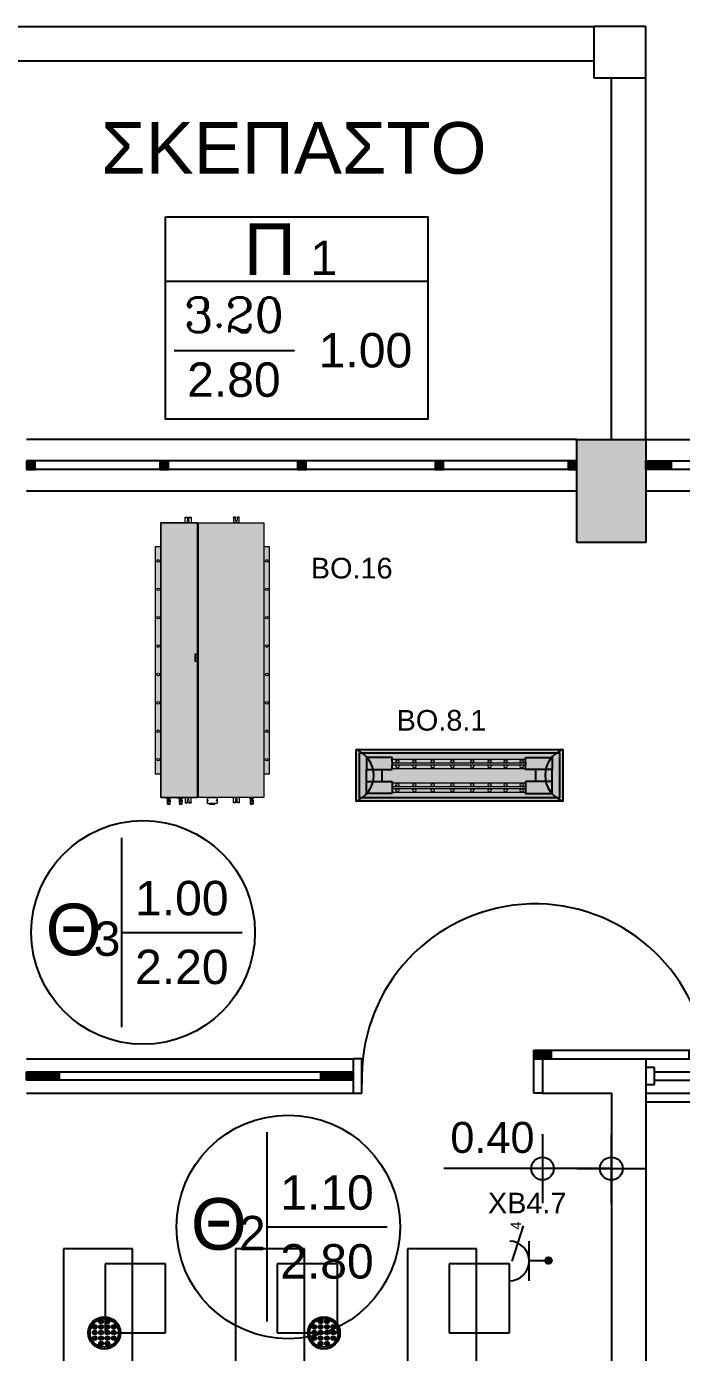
# Model space of a CAD drawing. Header units: metres. Extents: x 0 to 132, y -109 to 310.
# Drawn here: x 15.22 to 19.03, y 179.97 to 187.67 of the extents above; entities that cross this region are included whole.
import ezdxf
from ezdxf.enums import TextEntityAlignment as Align

# ---------------------------------------------------------------- set-up
doc = ezdxf.new("R2010")
doc.units = ezdxf.units.M
doc.header["$LTSCALE"] = 0.036
doc.layers.get('0').update_dxf_attribs({"color": 252})
doc.layers.get('Defpoints').update_dxf_attribs({"color": 252})
for name, color, linetype in [('arxitektonika', 254, 'Continuous'), ('DIMBLK', 252, 'Continuous'), ('electext', 20, 'Continuous'), ('Epipla', 252, 'Continuous'), ('HLEK-SYMBOL', 3, 'Continuous'), ('HLEK_FL001_SYMBOLS', 230, 'Continuous'), ('mihanologika text', 20, 'Continuous'), ('Parathira', 252, 'Continuous')]:
    doc.layers.add(name, color=color, linetype=linetype)
doc.layers.add('axel', color=170, linetype='Continuous', lineweight=0)
doc.styles.add('COMU-N', font='arial.ttf')
doc.styles.get("Standard").update_dxf_attribs({"font": 'arial.ttf'})
doc.dimstyles.new('CADWDOT', dxfattribs={"dimscale": 0.1, "dimtxt": 1.8, "dimasz": 0.08, "dimexe": 2, "dimexo": 0, "dimgap": 0.09, "dimtad": 0, "dimrnd": 0.001, "dimzin": 0, "dimdsep": 46, "dimtxsty": 'Standard', "dimblk1": 'ARTDIM', "dimblk2": 'ARTDIM', "dimsah": 1, "dimcen": 0.09, "dimdle": 0.05, "dimse1": 1, "dimse2": 1, "dimadec": 0, "dimazin": 0, "dimtfac": 1, "dimtmove": 0, "dimatfit": 3, "dimldrblk": 'ARTDIM', "dimfxl": 2, "dimtvp": 0.9999, "dimtolj": 1, "dimtzin": 0, "dimarcsym": 0})

# ---------------------------------------------------------------- blocks, each defined once
blk = doc.blocks.new('A$C3D465094')
at = {"layer": 'Parathira'}
for p, q in [((0.175, 0), (0.175, -3.2)), ((0.225, 0), (0.175, 0)), ((0.175, 0), (0.175, -0.05)), ((0.185, 0), (0.185, -0.05)), ((0.195, 0), (0.195, -0.05)), ((0.205, 0), (0.205, -0.05)), ((0.215, 0), (0.215, -0.05)), ((0.225, 0), (0.225, -3.2)), ((0.225, -0.05), (0.225, 0)), ((0.175, -0.05), (0.225, -0.05)), ((0.225, -0.775), (0.175, -0.775)), ((0.175, -0.775), (0.175, -0.825)), ((0.175, -0.825), (0.225, -0.825)), ((0.185, -0.775), (0.185, -0.825)), ((0.195, -0.775), (0.195, -0.825)), ((0.205, -0.775), (0.205, -0.825)), ((0.215, -0.775), (0.215, -0.825)), ((0.225, -0.825), (0.225, -0.775)), ((0.225, -1.575), (0.175, -1.575)), ((0.175, -1.575), (0.175, -1.625)), ((0.185, -1.575), (0.185, -1.625)), ((0.195, -1.575), (0.195, -1.625)), ((0.205, -1.575), (0.205, -1.625)), ((0.215, -1.575), (0.215, -1.625)), ((0.225, -1.625), (0.225, -1.575)), ((0.175, -1.625), (0.225, -1.625)), ((0.225, -2.375), (0.175, -2.375)), ((0.175, -2.375), (0.175, -2.425)), ((0.185, -2.375), (0.185, -2.425)), ((0.195, -2.375), (0.195, -2.425)), ((0.205, -2.375), (0.205, -2.425)), ((0.215, -2.375), (0.215, -2.425)), ((0.225, -2.425), (0.225, -2.375)), ((0.175, -2.425), (0.225, -2.425)), ((0.225, -3.15), (0.175, -3.15)), ((0.175, -3.15), (0.175, -3.2)), ((0.185, -3.15), (0.185, -3.2)), ((0.195, -3.15), (0.195, -3.2)), ((0.205, -3.15), (0.205, -3.2)), ((0.215, -3.15), (0.215, -3.2)), ((0.225, -3.2), (0.225, -3.15)), ((0.175, -3.2), (0.225, -3.2))]:
    blk.add_line(p, q, dxfattribs=at)
blk = doc.blocks.new('A$C30F022F0')
at = {"layer": 'Parathira'}
for p, q in [((-0.2, -0.2), (-0.2, -0.25)), ((0, -0.25), (0, -0.2)), ((-0.2, -0.25), (0, -0.25)), ((-0.1, -0.25), (-0.15, -0.25)), ((-0.2, -1.25), (0, -1.25)), ((-0.2, -1.3), (-0.2, -1.25)), ((0, -1.25), (0.05, -1.25)), ((0, -1.25), (0, -1.3)), ((0.01, -1.25), (0.01, -1.35)), ((0.02, -1.25), (0.02, -1.35)), ((0.03, -1.25), (0.03, -1.35)), ((0.04, -1.25), (0.04, -1.35)), ((0.05, -1.25), (0.05, -2.2498)), ((0.05, -1.35), (0, -1.35)), ((0.05, -2.15), (0, -2.15)), ((0.01, -2.15), (0.01, -2.2498)), ((0.02, -2.15), (0.02, -2.2498)), ((0.03, -2.15), (0.03, -2.2498)), ((0.04, -2.15), (0.04, -2.2498)), ((0.05, -2.2498), (0, -2.2498))]:
    blk.add_line(p, q, dxfattribs=at)
blk.add_arc((-0.1058, -1.256), 1.006, 278.90918, 89.66998, dxfattribs=at)
blk = doc.blocks.new('ARTDIM')
at = {"layer": 'DIMBLK'}
for p, q in [((0, -24.9975), (0, 24.9975)), ((-24.9975, 0), (24.9975, 0))]:
    blk.add_line(p, q, dxfattribs=at)
blk.add_circle((0, 0), 8.25, dxfattribs=at)
blk = doc.blocks.new('*D724')
at = {"layer": 'arxitektonika', "color": 0, "lineweight": -2}
for p, q in [((18.2182, 181.0343), (17.6436, 181.0343)), ((18.6102, 181.0343), (18.2262, 181.0343))]:
    blk.add_line(p, q, dxfattribs=at)
at = {"layer": 'Defpoints', "color": 0, "transparency": 16777216}
for p in [(18.2182, 181.4725), (18.6182, 181.4725), (18.2182, 181.0343)]:
    blk.add_point(p, dxfattribs=at)
at = {"layer": 'arxitektonika', "color": 0, "lineweight": -2, "xscale": 0.008, "yscale": 0.008, "zscale": 0.008, "rotation": 180}
blk.add_blockref('ARTDIM', (18.2182, 181.0343), dxfattribs=at)
at = {"layer": 'arxitektonika', "color": 0, "lineweight": -2, "xscale": 0.008, "yscale": 0.008, "zscale": 0.008}
blk.add_blockref('ARTDIM', (18.6182, 181.0343), dxfattribs=at)
at = {"layer": 'arxitektonika', "color": 0, "insert": (17.9269, 181.2143), "char_height": 0.18, "attachment_point": 5}
blk.add_mtext('\\A1;0.40', dxfattribs=at)
blk = doc.blocks.new('A$C6A217EF1')
at = {"layer": 'Parathira'}
for p, q in [((-1.9, 0.025), (0, 0.025)), ((-1.9, -0.025), (-1.9, 0.025)), ((-1.9, 0.015), (-1.71, 0.015)), ((-1.9, 0.005), (-1.71, 0.005)), ((-1.71, 0.025), (-1.71, -0.025)), ((-0.19, 0.025), (-0.19, -0.025)), ((-0.19, 0.015), (0, 0.015)), ((-0.19, 0.005), (0, 0.005)), ((0, 0.025), (0, -0.025)), ((-1.9, -0.005), (-1.71, -0.005)), ((-1.9, -0.015), (-1.71, -0.015)), ((0, -0.025), (-1.9, -0.025)), ((-0.19, -0.005), (0, -0.005)), ((-0.19, -0.015), (0, -0.015))]:
    blk.add_line(p, q, dxfattribs=at)
blk = doc.blocks.new('A$C66E17A82')
at = {"layer": 'Parathira'}
for p, q in [((0, 0.05), (0, -0.05)), ((0.05, 0.05), (0, 0.05)), ((0.05, -0.05), (0.05, 0.05)), ((0.05, 0.025), (0.7875, 0.025)), ((0.7875, 0.05), (0.7875, -0.05)), ((0.8375, 0.05), (0.7875, 0.05)), ((0.8375, -0.05), (0.8375, 0.05)), ((0.8375, 0.025), (1.575, 0.025)), ((1.575, 0.05), (1.575, -0.05)), ((1.625, 0.05), (1.575, 0.05)), ((1.625, -0.05), (1.625, 0.05)), ((1.625, 0.025), (2.3625, 0.025)), ((2.3625, 0.05), (2.3625, -0.05)), ((2.4125, 0.05), (2.3625, 0.05)), ((2.4125, -0.05), (2.4125, 0.05)), ((2.4125, 0.025), (3.15, 0.025)), ((3.15, 0.05), (3.15, -0.05)), ((3.2, 0.05), (3.15, 0.05)), ((3.2, -0.05), (3.2, 0.05)), ((0, -0.05), (0.05, -0.05)), ((0.05, -0.025), (0.7875, -0.025)), ((0.7875, -0.05), (0.8375, -0.05)), ((0.8375, -0.025), (1.575, -0.025)), ((1.575, -0.05), (1.625, -0.05)), ((1.625, -0.025), (2.3625, -0.025)), ((2.3625, -0.05), (2.4125, -0.05)), ((2.4125, -0.025), (3.15, -0.025)), ((3.15, -0.05), (3.2, -0.05))]:
    blk.add_line(p, q, dxfattribs=at)
blk = doc.blocks.new('A$C5883325D')
at = {"layer": 'Epipla'}
for p, q in [((1.9027, -1.3048), (1.9027, -2.5048)), ((2.3027, -1.3048), (1.9027, -1.3048)), ((2.3027, -2.5048), (2.3027, -1.3048)), ((2.9027, -1.3048), (2.9027, -2.5048)), ((3.3027, -1.3048), (2.9027, -1.3048)), ((3.3027, -2.5048), (3.3027, -1.3048)), ((3.9027, -1.3048), (3.9027, -2.5048)), ((4.3027, -1.3048), (3.9027, -1.3048)), ((4.3027, -2.5048), (4.3027, -1.3048)), ((4.9027, -1.3048), (4.9027, -2.5048)), ((5.3027, -1.3048), (4.9027, -1.3048)), ((5.3027, -2.5048), (5.3027, -1.3048)), ((6.3027, -1.3048), (5.9027, -1.3048)), ((5.9027, -1.3048), (5.9027, -2.5048)), ((6.3027, -2.5048), (6.3027, -1.3048)), ((1.1745, -1.3258), (0.7745, -1.3258)), ((0.7745, -1.3258), (0.7745, -2.5258)), ((1.1745, -2.5258), (1.1745, -1.3258)), ((2.144, -1.3918), (2.144, -1.7918)), ((2.494, -1.3918), (2.144, -1.3918)), ((2.494, -1.7918), (2.494, -1.3918)), ((3.144, -1.3918), (3.144, -1.7918)), ((3.494, -1.3918), (3.144, -1.3918)), ((3.494, -1.7918), (3.494, -1.3918)), ((4.144, -1.3918), (4.144, -1.7918)), ((4.494, -1.3918), (4.144, -1.3918)), ((4.494, -1.7918), (4.494, -1.3918)), ((5.144, -1.3918), (5.144, -1.7918)), ((5.494, -1.3918), (5.144, -1.3918)), ((5.494, -1.7918), (5.494, -1.3918)), ((6.494, -1.3918), (6.144, -1.3918)), ((6.144, -1.3918), (6.144, -1.7918)), ((6.494, -1.7918), (6.494, -1.3918)), ((0.9333, -1.6784), (0.5833, -1.6784)), ((0.5833, -1.6784), (0.5833, -2.0784)), ((0.9333, -2.0784), (0.9333, -1.6784)), ((2.144, -1.7918), (2.494, -1.7918)), ((3.144, -1.7918), (3.494, -1.7918)), ((4.144, -1.7918), (4.494, -1.7918)), ((5.144, -1.7918), (5.494, -1.7918)), ((6.144, -1.7918), (6.494, -1.7918)), ((0.5833, -2.0784), (0.9333, -2.0784)), ((2.144, -2.0179), (2.494, -2.0179)), ((2.144, -2.4179), (2.144, -2.0179)), ((2.494, -2.0179), (2.494, -2.4179)), ((3.144, -2.0179), (3.494, -2.0179)), ((3.144, -2.4179), (3.144, -2.0179)), ((3.494, -2.0179), (3.494, -2.4179)), ((4.144, -2.0179), (4.494, -2.0179)), ((4.144, -2.4179), (4.144, -2.0179)), ((4.494, -2.0179), (4.494, -2.4179)), ((5.144, -2.0179), (5.494, -2.0179)), ((5.144, -2.4179), (5.144, -2.0179)), ((5.494, -2.0179), (5.494, -2.4179)), ((6.144, -2.4179), (6.144, -2.0179)), ((6.144, -2.0179), (6.494, -2.0179)), ((6.494, -2.0179), (6.494, -2.4179)), ((2.494, -2.4179), (2.144, -2.4179)), ((3.494, -2.4179), (3.144, -2.4179)), ((4.494, -2.4179), (4.144, -2.4179)), ((5.494, -2.4179), (5.144, -2.4179)), ((6.494, -2.4179), (6.144, -2.4179)), ((0.7745, -2.5258), (1.1745, -2.5258)), ((1.9027, -2.5048), (2.3027, -2.5048)), ((2.9027, -2.5048), (3.3027, -2.5048)), ((3.9027, -2.5048), (4.3027, -2.5048)), ((4.9027, -2.5048), (5.3027, -2.5048)), ((5.9027, -2.5048), (6.3027, -2.5048)), ((2.3027, -3.2048), (1.9027, -3.2048)), ((1.9027, -3.2048), (1.9027, -4.4048)), ((2.3027, -4.4048), (2.3027, -3.2048)), ((3.3027, -3.2048), (2.9027, -3.2048)), ((2.9027, -3.2048), (2.9027, -4.4048)), ((3.3027, -4.4048), (3.3027, -3.2048)), ((4.3027, -3.2048), (3.9027, -3.2048)), ((3.9027, -3.2048), (3.9027, -4.4048)), ((4.3027, -4.4048), (4.3027, -3.2048)), ((5.3027, -3.2048), (4.9027, -3.2048)), ((4.9027, -3.2048), (4.9027, -4.4048)), ((5.3027, -4.4048), (5.3027, -3.2048)), ((5.9027, -3.2048), (5.9027, -4.4048)), ((6.3027, -3.2048), (5.9027, -3.2048)), ((6.3027, -4.4048), (6.3027, -3.2048)), ((2.494, -3.2918), (2.144, -3.2918)), ((2.144, -3.2918), (2.144, -3.6918)), ((2.494, -3.6918), (2.494, -3.2918)), ((3.494, -3.2918), (3.144, -3.2918)), ((3.144, -3.2918), (3.144, -3.6918)), ((3.494, -3.6918), (3.494, -3.2918)), ((4.494, -3.2918), (4.144, -3.2918)), ((4.144, -3.2918), (4.144, -3.6918)), ((4.494, -3.6918), (4.494, -3.2918)), ((5.494, -3.2918), (5.144, -3.2918)), ((5.144, -3.2918), (5.144, -3.6918)), ((5.494, -3.6918), (5.494, -3.2918)), ((6.144, -3.2918), (6.144, -3.6918)), ((6.494, -3.2918), (6.144, -3.2918)), ((6.494, -3.6918), (6.494, -3.2918)), ((2.144, -3.6918), (2.494, -3.6918)), ((3.144, -3.6918), (3.494, -3.6918)), ((4.144, -3.6918), (4.494, -3.6918)), ((5.144, -3.6918), (5.494, -3.6918)), ((6.144, -3.6918), (6.494, -3.6918)), ((2.144, -4.3179), (2.144, -3.9179)), ((2.144, -3.9179), (2.494, -3.9179)), ((2.494, -3.9179), (2.494, -4.3179)), ((3.144, -4.3179), (3.144, -3.9179)), ((3.144, -3.9179), (3.494, -3.9179)), ((3.494, -3.9179), (3.494, -4.3179)), ((4.144, -4.3179), (4.144, -3.9179)), ((4.144, -3.9179), (4.494, -3.9179)), ((4.494, -3.9179), (4.494, -4.3179)), ((5.144, -4.3179), (5.144, -3.9179)), ((5.144, -3.9179), (5.494, -3.9179)), ((5.494, -3.9179), (5.494, -4.3179)), ((6.144, -3.9179), (6.494, -3.9179)), ((6.144, -4.3179), (6.144, -3.9179)), ((6.494, -3.9179), (6.494, -4.3179)), ((2.494, -4.3179), (2.144, -4.3179)), ((3.494, -4.3179), (3.144, -4.3179)), ((4.494, -4.3179), (4.144, -4.3179)), ((5.494, -4.3179), (5.144, -4.3179)), ((6.494, -4.3179), (6.144, -4.3179)), ((1.9027, -4.4048), (2.3027, -4.4048)), ((2.9027, -4.4048), (3.3027, -4.4048)), ((3.9027, -4.4048), (4.3027, -4.4048)), ((4.9027, -4.4048), (5.3027, -4.4048)), ((5.9027, -4.4048), (6.3027, -4.4048)), ((2.3027, -5.1048), (1.9027, -5.1048)), ((1.9027, -5.1048), (1.9027, -6.3048)), ((2.3027, -6.3048), (2.3027, -5.1048)), ((3.3027, -5.1048), (2.9027, -5.1048)), ((2.9027, -5.1048), (2.9027, -6.3048)), ((3.3027, -6.3048), (3.3027, -5.1048)), ((4.3027, -5.1048), (3.9027, -5.1048)), ((3.9027, -5.1048), (3.9027, -6.3048)), ((4.3027, -6.3048), (4.3027, -5.1048)), ((5.3027, -5.1048), (4.9027, -5.1048)), ((4.9027, -5.1048), (4.9027, -6.3048)), ((5.3027, -6.3048), (5.3027, -5.1048)), ((5.9027, -5.1048), (5.9027, -6.3048)), ((6.3027, -5.1048), (5.9027, -5.1048)), ((6.3027, -6.3048), (6.3027, -5.1048)), ((2.494, -5.1918), (2.144, -5.1918)), ((2.144, -5.1918), (2.144, -5.5918)), ((2.494, -5.5918), (2.494, -5.1918)), ((3.494, -5.1918), (3.144, -5.1918)), ((3.144, -5.1918), (3.144, -5.5918)), ((3.494, -5.5918), (3.494, -5.1918)), ((4.494, -5.1918), (4.144, -5.1918)), ((4.144, -5.1918), (4.144, -5.5918)), ((4.494, -5.5918), (4.494, -5.1918)), ((5.494, -5.1918), (5.144, -5.1918)), ((5.144, -5.1918), (5.144, -5.5918)), ((5.494, -5.5918), (5.494, -5.1918)), ((6.144, -5.1918), (6.144, -5.5918)), ((6.494, -5.1918), (6.144, -5.1918)), ((6.494, -5.5918), (6.494, -5.1918)), ((2.144, -5.5918), (2.494, -5.5918)), ((3.144, -5.5918), (3.494, -5.5918)), ((4.144, -5.5918), (4.494, -5.5918)), ((5.144, -5.5918), (5.494, -5.5918)), ((6.144, -5.5918), (6.494, -5.5918)), ((2.144, -6.2179), (2.144, -5.8179)), ((2.144, -5.8179), (2.494, -5.8179)), ((2.494, -5.8179), (2.494, -6.2179)), ((3.144, -6.2179), (3.144, -5.8179)), ((3.144, -5.8179), (3.494, -5.8179)), ((3.494, -5.8179), (3.494, -6.2179)), ((4.144, -6.2179), (4.144, -5.8179)), ((4.144, -5.8179), (4.494, -5.8179)), ((4.494, -5.8179), (4.494, -6.2179)), ((5.144, -6.2179), (5.144, -5.8179)), ((5.144, -5.8179), (5.494, -5.8179)), ((5.494, -5.8179), (5.494, -6.2179)), ((6.144, -5.8179), (6.494, -5.8179)), ((6.144, -6.2179), (6.144, -5.8179)), ((6.494, -5.8179), (6.494, -6.2179)), ((2.494, -6.2179), (2.144, -6.2179)), ((3.494, -6.2179), (3.144, -6.2179)), ((4.494, -6.2179), (4.144, -6.2179)), ((5.494, -6.2179), (5.144, -6.2179)), ((6.494, -6.2179), (6.144, -6.2179)), ((1.9027, -6.3048), (2.3027, -6.3048)), ((2.9027, -6.3048), (3.3027, -6.3048)), ((3.9027, -6.3048), (4.3027, -6.3048)), ((4.9027, -6.3048), (5.3027, -6.3048)), ((5.9027, -6.3048), (6.3027, -6.3048))]:
    blk.add_line(p, q, dxfattribs=at)
blk = doc.blocks.new('gJ6_a14')
at = {"linetype": 'Continuous'}
for p, q in [((-0.1176, 0.1119), (0.113, 0.1119)), ((0, 0.1119), (0, 0))]:
    blk.add_line(p, q, dxfattribs=at)
blk.add_arc((-0.0023, 0.2279), 0.1153, 180, 358.95657, dxfattribs=at)
blk = doc.blocks.new('*X789')
at = {"color": 0}
for p, q in [((15.598, 2.587), (15.737, 2.727)), ((15.598, 2.622), (15.702, 2.727)), ((15.601, 2.607), (15.609, 2.616)), ((15.604, 2.646), (15.605, 2.647)), ((15.605, 2.559), (15.765, 2.719)), ((15.605, 2.577), (15.614, 2.585)), ((15.609, 2.652), (15.618, 2.66)), ((15.611, 2.547), (15.618, 2.554)), ((15.614, 2.621), (15.623, 2.63)), ((15.617, 2.536), (15.789, 2.707)), ((15.618, 2.59), (15.627, 2.599)), ((15.623, 2.665), (15.631, 2.674)), ((15.623, 2.559), (15.631, 2.568)), ((15.627, 2.634), (15.636, 2.643)), ((15.627, 2.528), (15.636, 2.537)), ((15.631, 2.603), (15.64, 2.612)), ((15.633, 2.516), (15.808, 2.691)), ((15.636, 2.678), (15.645, 2.687)), ((15.636, 2.572), (15.645, 2.581)), ((15.64, 2.647), (15.649, 2.656)), ((15.64, 2.541), (15.649, 2.55)), ((15.645, 2.616), (15.654, 2.625)), ((15.645, 2.51), (15.654, 2.519)), ((15.649, 2.691), (15.658, 2.7)), ((15.649, 2.585), (15.658, 2.594)), ((15.653, 2.501), (15.824, 2.672)), ((15.654, 2.66), (15.662, 2.669)), ((15.654, 2.554), (15.662, 2.563)), ((15.658, 2.63), (15.667, 2.638)), ((15.658, 2.523), (15.667, 2.532)), ((15.662, 2.705), (15.671, 2.714)), ((15.662, 2.599), (15.671, 2.607)), ((15.664, 2.494), (15.671, 2.501)), ((15.667, 2.674), (15.676, 2.683)), ((15.667, 2.568), (15.676, 2.577)), ((15.671, 2.643), (15.68, 2.652)), ((15.671, 2.537), (15.68, 2.546)), ((15.676, 2.718), (15.678, 2.721)), ((15.676, 2.489), (15.836, 2.648)), ((15.676, 2.612), (15.685, 2.621)), ((15.676, 2.506), (15.685, 2.515)), ((15.68, 2.687), (15.689, 2.696)), ((15.68, 2.581), (15.689, 2.59)), ((15.685, 2.656), (15.693, 2.665)), ((15.685, 2.55), (15.693, 2.559)), ((15.689, 2.625), (15.698, 2.634)), ((15.689, 2.519), (15.698, 2.528)), ((15.693, 2.7), (15.702, 2.709)), ((15.693, 2.594), (15.702, 2.603)), ((15.693, 2.488), (15.702, 2.497)), ((15.698, 2.669), (15.707, 2.678)), ((15.698, 2.563), (15.707, 2.572)), ((15.702, 2.638), (15.711, 2.647)), ((15.702, 2.532), (15.711, 2.541)), ((15.705, 2.482), (15.843, 2.62)), ((15.707, 2.714), (15.715, 2.722)), ((15.707, 2.607), (15.715, 2.616)), ((15.707, 2.501), (15.715, 2.51)), ((15.711, 2.683), (15.72, 2.691)), ((15.711, 2.577), (15.72, 2.585)), ((15.715, 2.652), (15.724, 2.66)), ((15.715, 2.546), (15.724, 2.554)), ((15.72, 2.727), (15.721, 2.728)), ((15.72, 2.621), (15.729, 2.63)), ((15.72, 2.515), (15.729, 2.523)), ((15.724, 2.696), (15.733, 2.705)), ((15.724, 2.59), (15.733, 2.599)), ((15.724, 2.484), (15.733, 2.493)), ((15.729, 2.665), (15.738, 2.674)), ((15.729, 2.559), (15.738, 2.568)), ((15.733, 2.634), (15.742, 2.643)), ((15.733, 2.528), (15.742, 2.537)), ((15.738, 2.709), (15.746, 2.718)), ((15.738, 2.603), (15.746, 2.612)), ((15.738, 2.497), (15.746, 2.506)), ((15.741, 2.482), (15.842, 2.584)), ((15.742, 2.678), (15.751, 2.687)), ((15.742, 2.572), (15.751, 2.581)), ((15.746, 2.647), (15.755, 2.656)), ((15.746, 2.541), (15.755, 2.55)), ((15.751, 2.722), (15.752, 2.724)), ((15.751, 2.616), (15.76, 2.625)), ((15.751, 2.51), (15.76, 2.519)), ((15.755, 2.691), (15.764, 2.7)), ((15.755, 2.585), (15.764, 2.594)), ((15.76, 2.66), (15.768, 2.669)), ((15.76, 2.554), (15.768, 2.563)), ((15.764, 2.63), (15.773, 2.638)), ((15.764, 2.523), (15.773, 2.532)), ((15.768, 2.705), (15.777, 2.714)), ((15.768, 2.599), (15.777, 2.607)), ((15.768, 2.493), (15.777, 2.501)), ((15.773, 2.674), (15.782, 2.683)), ((15.773, 2.568), (15.782, 2.577)), ((15.777, 2.643), (15.786, 2.652)), ((15.777, 2.537), (15.786, 2.546)), ((15.782, 2.612), (15.791, 2.621)), ((15.782, 2.506), (15.791, 2.515)), ((15.786, 2.687), (15.795, 2.696)), ((15.786, 2.581), (15.795, 2.59)), ((15.791, 2.656), (15.799, 2.665)), ((15.791, 2.55), (15.799, 2.559)), ((15.795, 2.625), (15.804, 2.634)), ((15.795, 2.519), (15.804, 2.528)), ((15.799, 2.594), (15.808, 2.603)), ((15.804, 2.669), (15.813, 2.678)), ((15.804, 2.563), (15.813, 2.572)), ((15.808, 2.638), (15.817, 2.647)), ((15.808, 2.532), (15.817, 2.541)), ((15.813, 2.607), (15.822, 2.616)), ((15.817, 2.577), (15.826, 2.585)), ((15.822, 2.652), (15.83, 2.66)), ((15.822, 2.546), (15.83, 2.554)), ((15.826, 2.621), (15.835, 2.63)), ((15.83, 2.59), (15.839, 2.599)), ((15.835, 2.559), (15.835, 2.56)), ((15.839, 2.634), (15.84, 2.635)), ((15.844, 2.603), (15.844, 2.603))]:
    blk.add_line(p, q, dxfattribs=at)
blk = doc.blocks.new('GJ6_A78')
at = {"layer": 'HLEK-SYMBOL', "color": 0, "linetype": 'Continuous'}
blk.add_circle((0, 0), 0.0989, dxfattribs=at)
at = {"layer": 'HLEK-SYMBOL', "color": 0, "xscale": 0.8, "yscale": 0.8, "zscale": 0.8}
blk.add_blockref('*X789', (-12.576, -2.084), dxfattribs=at)
blk = doc.blocks.new('priza')
at = {"layer": 'HLEK_FL001_SYMBOLS', "rotation": 180}
blk.add_blockref('gJ6_a14', (87.4, -100.4952), dxfattribs=at)
at = {"layer": 'HLEK_FL001_SYMBOLS', "xscale": 0.1951472641207488, "yscale": 0.1951472641207488, "zscale": 0.1951472641207488}
blk.add_blockref('GJ6_A78', (87.4, -100.4953), dxfattribs=at)
blk = doc.blocks.new('priza tetrapli')
at = {"layer": 'HLEK_FL001_SYMBOLS', "ltscale": 5}
blk.add_line((444.1264, -18.901), (444.3314, -18.9664), dxfattribs=at)
at = {"layer": 'HLEK_FL001_SYMBOLS', "rotation": 180}
blk.add_blockref('priza', (531.5297, -119.6074), dxfattribs=at)
at = {"layer": 'HLEK_FL001_SYMBOLS', "ltscale": 5}
blk.add_text('4', height=0.06, dxfattribs=at).set_placement((444.3099, -18.9515))
blk = doc.blocks.new('led downlight 26W xoneyto 18cm')
at = {"layer": 'HLEK_FL001_SYMBOLS'}
h = blk.add_hatch(color=256, dxfattribs=at)
h.paths.add_polyline_path([(45.0105, 62.6523, 1), (45.1976, 62.6523, 1)])
h.paths.add_polyline_path([(45.1872, 62.6523, 1), (45.0209, 62.6523, 1)], flags=16)
at = {"layer": 'HLEK_FL001_SYMBOLS', "linetype": 'Continuous', "lineweight": 0}
h = blk.add_hatch(color=11, dxfattribs=at)
h.dxf.hatch_style = 1
h.paths.add_polyline_path([(45.062, 62.688, 1), (45.0351, 62.688, 1)])
h = blk.add_hatch(color=11, dxfattribs=at)
h.dxf.hatch_style = 1
h.paths.add_polyline_path([(45.062, 62.6556, 1), (45.0351, 62.6556, 1)])
h = blk.add_hatch(color=11, dxfattribs=at)
h.dxf.hatch_style = 1
h.paths.add_polyline_path([(45.0985, 62.7188, 1), (45.0716, 62.7188, 1)])
h = blk.add_hatch(color=11, dxfattribs=at)
h.dxf.hatch_style = 1
h.paths.add_polyline_path([(45.0985, 62.688, 1), (45.0716, 62.688, 1)])
h = blk.add_hatch(color=11, dxfattribs=at)
h.dxf.hatch_style = 1
h.paths.add_polyline_path([(45.0985, 62.6556, 1), (45.0716, 62.6556, 1)])
h = blk.add_hatch(color=11, dxfattribs=at)
h.dxf.hatch_style = 1
h.paths.add_polyline_path([(45.1355, 62.7188, 1), (45.1087, 62.7188, 1)])
h = blk.add_hatch(color=11, dxfattribs=at)
h.dxf.hatch_style = 1
h.paths.add_polyline_path([(45.1355, 62.688, 1), (45.1087, 62.688, 1)])
h = blk.add_hatch(color=11, dxfattribs=at)
h.dxf.hatch_style = 1
h.paths.add_polyline_path([(45.1355, 62.6556, 1), (45.1087, 62.6556, 1)])
h = blk.add_hatch(color=11, dxfattribs=at)
h.dxf.hatch_style = 1
h.paths.add_polyline_path([(45.172, 62.688, 1), (45.1452, 62.688, 1)])
h = blk.add_hatch(color=11, dxfattribs=at)
h.dxf.hatch_style = 1
h.paths.add_polyline_path([(45.172, 62.6556, 1), (45.1452, 62.6556, 1)])
h = blk.add_hatch(color=11, dxfattribs=at)
h.dxf.hatch_style = 1
h.paths.add_polyline_path([(45.062, 62.6219, 1), (45.0351, 62.6219, 1)])
h = blk.add_hatch(color=11, dxfattribs=at)
h.dxf.hatch_style = 1
h.paths.add_polyline_path([(45.0985, 62.6219, 1), (45.0716, 62.6219, 1)])
h = blk.add_hatch(color=11, dxfattribs=at)
h.dxf.hatch_style = 1
h.paths.add_polyline_path([(45.0985, 62.5906, 1), (45.0716, 62.5906, 1)])
h = blk.add_hatch(color=11, dxfattribs=at)
h.dxf.hatch_style = 1
h.paths.add_polyline_path([(45.1355, 62.6219, 1), (45.1087, 62.6219, 1)])
h = blk.add_hatch(color=11, dxfattribs=at)
h.dxf.hatch_style = 1
h.paths.add_polyline_path([(45.1355, 62.5906, 1), (45.1087, 62.5906, 1)])
h = blk.add_hatch(color=11, dxfattribs=at)
h.dxf.hatch_style = 1
h.paths.add_polyline_path([(45.172, 62.6219, 1), (45.1452, 62.6219, 1)])
at = {"layer": 'HLEK_FL001_SYMBOLS'}
for radius in [0.0936, 0.0831]:
    blk.add_circle((45.1041, 62.6523), radius, dxfattribs=at)
at = {"layer": 'HLEK_FL001_SYMBOLS', "linetype": 'Continuous', "lineweight": 0}
for centre in [(45.0486, 62.688), (45.0486, 62.6556), (45.0851, 62.7188), (45.0851, 62.688), (45.0851, 62.6556), (45.1221, 62.7188), (45.1221, 62.688), (45.1221, 62.6556), (45.1586, 62.688), (45.1586, 62.6556), (45.0486, 62.6219), (45.0851, 62.6219), (45.0851, 62.5906), (45.1221, 62.6219), (45.1221, 62.5906), (45.1586, 62.6219)]:
    blk.add_circle(centre, 0.0134, dxfattribs=at)
blk = doc.blocks.new('led 2x32W 1200x300mm aplo')
at = {"layer": 'HLEK_FL001_SYMBOLS', "linetype": 'Continuous', "lineweight": 0}
h = blk.add_hatch(color=256, dxfattribs=at)
h.dxf.hatch_style = 1
h.paths.add_polyline_path([(45.0962, 61.906), (45.0962, 61.606), (46.2983, 61.606), (46.2983, 61.906)])
h.paths.add_polyline_path([(46.2783, 61.886), (46.2783, 61.626), (45.1162, 61.626), (45.1162, 61.886)], flags=16)
h = blk.add_hatch(color=21, dxfattribs=at)
h.dxf.hatch_style = 1
h.paths.add_polyline_path([(45.1162, 61.626), (46.2783, 61.626), (46.2783, 61.886), (45.1162, 61.886)])
at = {"layer": 'HLEK_FL001_SYMBOLS'}
for p, q in [((45.3071, 61.8596), (45.1571, 61.8596)), ((45.1571, 61.8596), (45.1571, 61.7896)), ((45.3071, 61.8346), (45.3071, 61.8596)), ((45.3071, 61.8346), (45.3071, 61.8146)), ((45.3071, 61.7896), (45.3071, 61.8146)), ((46.0811, 61.8596), (46.2374, 61.8596)), ((46.0811, 61.8346), (46.0811, 61.8596)), ((46.0811, 61.8346), (46.0811, 61.8146)), ((46.0811, 61.7896), (46.0811, 61.8146)), ((46.2374, 61.8596), (46.2374, 61.7896)), ((45.1571, 61.7896), (45.3071, 61.7896)), ((45.1571, 61.7196), (45.1571, 61.7896)), ((45.2471, 61.7896), (45.2471, 61.7196)), ((46.2374, 61.7896), (46.0811, 61.7896)), ((46.1387, 61.7896), (46.1387, 61.7196)), ((46.2374, 61.7196), (46.2374, 61.7896)), ((45.1571, 61.6496), (45.1571, 61.7196)), ((45.1571, 61.7196), (45.3071, 61.7196)), ((45.3071, 61.7196), (45.3071, 61.6946)), ((45.3071, 61.6946), (45.3071, 61.6746)), ((45.3071, 61.6746), (45.3071, 61.6496)), ((46.0811, 61.7196), (46.0811, 61.6946)), ((46.2374, 61.7196), (46.0811, 61.7196)), ((46.0811, 61.6946), (46.0811, 61.6746)), ((46.0811, 61.6746), (46.0811, 61.6496)), ((46.2374, 61.6496), (46.2374, 61.7196)), ((45.3071, 61.6496), (45.1571, 61.6496)), ((46.0811, 61.6496), (46.2374, 61.6496))]:
    blk.add_line(p, q, dxfattribs=at)
at = {"layer": 'HLEK_FL001_SYMBOLS', "linetype": 'Continuous', "lineweight": 0}
for p, q in [((45.307, 61.85), (46.0811, 61.85)), ((45.307, 61.8291), (46.0811, 61.8291)), ((45.307, 61.8176), (46.0811, 61.8176)), ((45.307, 61.7966), (46.0811, 61.7966)), ((45.307, 61.7115), (46.0811, 61.7115)), ((45.307, 61.6905), (46.0811, 61.6905)), ((45.307, 61.6791), (46.0811, 61.6791)), ((45.307, 61.6581), (46.0811, 61.6581))]:
    blk.add_line(p, q, dxfattribs=at)
at = {"layer": 'HLEK_FL001_SYMBOLS'}
for points in [[(45.0962, 61.906), (46.2983, 61.906), (46.2983, 61.606), (45.0962, 61.606)], [(45.1162, 61.886), (46.2783, 61.886), (46.2783, 61.626), (45.1162, 61.626)]]:
    blk.add_lwpolyline(points, close=True, dxfattribs=at)
at = {"layer": 'HLEK_FL001_SYMBOLS', "linetype": 'Continuous', "lineweight": 0}
for centre in [(45.3367, 61.8385), (45.3367, 61.8084), (45.4356, 61.8385), (45.4356, 61.8084), (45.5416, 61.8385), (45.5416, 61.8084), (45.6566, 61.8385), (45.6566, 61.8084), (45.7717, 61.8385), (45.7717, 61.8084), (45.8726, 61.8385), (45.8726, 61.8084), (45.9654, 61.8385), (45.9654, 61.8084), (46.0592, 61.8385), (46.0592, 61.8084), (45.3367, 61.6996), (45.3367, 61.6689), (45.4356, 61.6996), (45.4356, 61.6689), (45.5416, 61.6996), (45.5416, 61.6689), (45.6566, 61.6996), (45.6566, 61.6689), (45.7717, 61.6996), (45.7717, 61.6689), (45.8726, 61.6996), (45.8726, 61.6689), (45.9654, 61.6996), (45.9654, 61.6689), (46.0592, 61.6996), (46.0592, 61.6689)]:
    blk.add_circle(centre, 0.00855, dxfattribs=at)
at = {"layer": 'HLEK_FL001_SYMBOLS'}
for centre, start, end in [((45.0387, 61.756), 290.97637, 69.02363), ((46.3558, 61.756), 110.97637, 249.02363)]:
    blk.add_arc(centre, 0.1606, start, end, dxfattribs=at)
blk = doc.blocks.new('A$C5A126718')
at = {"layer": 'axel'}
for p, q in [((-0.0317, 0.0343), (-0.0317, 0.0321)), ((-0.0301, 0.0343), (-0.0317, 0.0343)), ((-0.0317, 0.0321), (-0.0317, 0.0236)), ((-0.0317, 0.0321), (-0.0301, 0.0321)), ((-0.0317, 0.0236), (-0.0301, 0.0236)), ((-0.0317, 0.0236), (-0.0317, 0.0214)), ((-0.0301, 0.0214), (-0.0317, 0.0214)), ((-0.0301, 0.0129), (-0.0317, 0.0129)), ((-0.0317, 0.0129), (-0.0317, 0.0107)), ((-0.0317, 0.0107), (-0.0301, 0.0107)), ((-0.0317, 0.0107), (-0.0317, 0.0021)), ((-0.0317, 0.0021), (-0.0301, 0.0021)), ((-0.0317, 0.0021), (-0.0317, 0)), ((-0.0301, 0), (-0.0317, 0)), ((-0.0012, 0.0343), (-0.0301, 0.0343)), ((-0.0301, 0.0343), (-0.0301, 0.0321)), ((-0.0301, 0.0321), (-0.0301, 0.0236)), ((-0.0301, 0.0236), (-0.0301, 0.0214)), ((-0.0301, 0.0214), (-0.0131, 0.0214)), ((-0.0301, 0.0129), (-0.0301, 0.0107)), ((-0.0131, 0.0129), (-0.0301, 0.0129)), ((-0.0301, 0.0107), (-0.0301, 0.0021)), ((-0.0301, 0.0021), (-0.0301, 0)), ((-0.0301, 0), (-0.0012, 0)), ((-0.0012, 0.0343), (0, 0.0343)), ((-0.0012, 0.0343), (-0.0012, 0.033)), ((-0.0012, 0.033), (-0.0012, 0.03)), ((-0.0012, 0.03), (-0.0012, 0.0271)), ((-0.0012, 0.0271), (0, 0.0271)), ((-0.0012, 0.027), (-0.0012, 0.0271)), ((-0.0012, 0.0073), (-0.0012, 0.027)), ((-0.0012, 0.0071), (-0.0012, 0.0073)), ((-0.0012, 0.0071), (0, 0.0071)), ((-0.0012, 0.0071), (-0.0012, 0.0043)), ((-0.0012, 0.0043), (-0.0012, 0.0013)), ((-0.0012, 0.0013), (-0.0012, 0)), ((-0.0012, 0), (0, 0)), ((0.0004, 0.0271), (0.0004, 0.0343)), ((0.0004, 0.0271), (0.0004, 0.0343)), ((0.0004, 0.0211), (0.0004, 0.0271)), ((0.0004, 0.0211), (0.0004, 0.0271)), ((0.0004, 0.0207), (0.0004, 0.0211)), ((0.0004, 0.0207), (0.0004, 0.0211)), ((0.0004, 0.0186), (0.0004, 0.0207)), ((0.0004, 0.0186), (0.0004, 0.0207)), ((0.0004, 0.0157), (0.0004, 0.0186)), ((0.0004, 0.0157), (0.0004, 0.0186)), ((0.0004, 0.0136), (0.0004, 0.0157)), ((0.0004, 0.0136), (0.0004, 0.0157)), ((0.0004, 0.0132), (0.0004, 0.0136)), ((0.0004, 0.0132), (0.0004, 0.0136)), ((0.0004, 0.0071), (0.0004, 0.0132)), ((0.0004, 0.0071), (0.0004, 0.0132)), ((0.0004, 0), (0.0004, 0.0071)), ((0.0004, 0), (0.0004, 0.0071))]:
    blk.add_line(p, q, dxfattribs=at)
blk.add_arc((-0.0131, 0.0171), 0.00429, 270, 90, dxfattribs=at)
blk = doc.blocks.new('A$C3A54651E')
at = {"layer": 'axel'}
for p, q in [((0.0091, 0.0228), (0, 0.0228)), ((0, 0.0228), (0, 0)), ((0.0091, 0), (0, 0)), ((0.0091, 0), (0.0091, 0.0228)), ((0.0091, 0.0171), (0.0162, 0.0171)), ((0.0091, 0.0057), (0.0162, 0.0057)), ((0.0162, 0.019), (0.0166, 0.0193)), ((0.0162, 0.0038), (0.0162, 0.019)), ((0.0162, 0.0038), (0.0166, 0.0035)), ((0.0166, 0.0035), (0.0166, 0.0193)), ((0.0166, 0.0193), (0.0184, 0.0193)), ((0.0166, 0.0035), (0.0184, 0.0035)), ((0.0184, 0.02), (0.0184, 0.0199)), ((0.0184, 0.02), (0.0184, 0.02)), ((0.0184, 0.0199), (0.0184, 0.0193)), ((0.0184, 0.0193), (0.0184, 0.0153)), ((0.0184, 0.0153), (0.0184, 0.0067)), ((0.0184, 0.0067), (0.0184, 0.0035)), ((0.0184, 0.0035), (0.0184, 0.0028)), ((0.0184, 0.0028), (0.0184, 0.0028)), ((0.0191, 0.0202), (0.0254, 0.0202)), ((0.0191, 0.0197), (0.0254, 0.0197)), ((0.0191, 0.0109), (0.0254, 0.0109)), ((0.0191, 0.0026), (0.0254, 0.0026)), ((0.0262, 0.0199), (0.0262, 0.02)), ((0.0262, 0.02), (0.0262, 0.02)), ((0.0262, 0.0182), (0.0262, 0.0199)), ((0.0262, 0.0153), (0.0262, 0.0182)), ((0.0262, 0.0182), (0.0284, 0.0182)), ((0.0262, 0.0067), (0.0262, 0.0153)), ((0.0262, 0.0046), (0.0262, 0.0067)), ((0.0262, 0.0028), (0.0262, 0.0046)), ((0.0262, 0.0046), (0.0284, 0.0046)), ((0.0262, 0.0028), (0.0262, 0.0028)), ((0.0284, 0.0193), (0.037, 0.0193)), ((0.0284, 0.0182), (0.0284, 0.0193)), ((0.0284, 0.0046), (0.0284, 0.0182)), ((0.0284, 0.0035), (0.0284, 0.0046)), ((0.0284, 0.0035), (0.037, 0.0035)), ((0.037, 0.0035), (0.037, 0.0193)), ((0.0373, 0.019), (0.037, 0.0193)), ((0.0373, 0.0037), (0.037, 0.0035)), ((0.0373, 0.0182), (0.0373, 0.019)), ((0.0373, 0.0046), (0.0373, 0.0182)), ((0.0373, 0.0182), (0.0403, 0.0182)), ((0.0373, 0.0037), (0.0373, 0.0046)), ((0.0373, 0.0046), (0.0403, 0.0046)), ((0.0403, 0.0046), (0.0403, 0.0182)), ((0.0423, 0.0162), (0.0403, 0.0182)), ((0.0423, 0.0066), (0.0403, 0.0046)), ((0.0423, 0.0066), (0.0423, 0.0162))]:
    blk.add_line(p, q, dxfattribs=at)
for points in [[(0.0191, 0.0202, 0.004311), (0.019, 0.0202, 0.005535), (0.0188, 0.0202, 0.007292), (0.0187, 0.0201, 0.009929), (0.0186, 0.0201), (0.0186, 0.0201, 0.019665), (0.0185, 0.02, 0.032685), (0.0184, 0.02, 0.060642), (0.0184, 0.02), (0.0184, 0.02)], [(0.0184, 0.0199, 0.159929), (0.0184, 0.0199, 0.090191), (0.0184, 0.0199, 0.0462), (0.0184, 0.0199, 0.02623), (0.0185, 0.0198), (0.0186, 0.0198, 0.013719), (0.0187, 0.0198, 0.009481), (0.0188, 0.0198, 0.006867), (0.0189, 0.0197, 0.005151), (0.0191, 0.0197)], [(0.0191, 0.0197, 0.015295), (0.0188, 0.0186, 0.017604), (0.0186, 0.0175), (0.0185, 0.0169, 0.02245), (0.0184, 0.0158), (0.0184, 0.0153)], [(0.0184, 0.0153, 0.023182), (0.0184, 0.0142, 0.022013), (0.0186, 0.0131), (0.0187, 0.0125, 0.017076), (0.0189, 0.0114), (0.0191, 0.0109)], [(0.0191, 0.0109, 0.016103), (0.0188, 0.0098, 0.018613), (0.0186, 0.0088), (0.0185, 0.0083, 0.023826), (0.0184, 0.0072), (0.0184, 0.0067)], [(0.0184, 0.0067, 0.024647), (0.0184, 0.0057, 0.023359), (0.0186, 0.0046), (0.0187, 0.0041, 0.018023), (0.0189, 0.0031), (0.0191, 0.0026)], [(0.0191, 0.0026, -0.004311), (0.019, 0.0026, -0.005535), (0.0188, 0.0026, -0.007292), (0.0187, 0.0027, -0.009929), (0.0186, 0.0027), (0.0186, 0.0027, -0.019665), (0.0185, 0.0027, -0.032685), (0.0184, 0.0028, -0.060642), (0.0184, 0.0028), (0.0184, 0.0028)], [(0.0262, 0.02, 0.102242), (0.0262, 0.02, 0.051435), (0.0261, 0.02, 0.028507), (0.0261, 0.0201, 0.01755), (0.026, 0.0201), (0.0259, 0.0201, 0.009159), (0.0258, 0.0201, 0.006785), (0.0257, 0.0202, 0.005184), (0.0255, 0.0202), (0.0254, 0.0202)], [(0.0254, 0.0197, 0.004812), (0.0256, 0.0197, 0.00636), (0.0258, 0.0198, 0.008685), (0.0259, 0.0198, 0.012384), (0.026, 0.0198), (0.0261, 0.0198, 0.023143), (0.0261, 0.0199, 0.039656), (0.0262, 0.0199, 0.07579), (0.0262, 0.0199, 0.144125), (0.0262, 0.0199)], [(0.0262, 0.0153, 0.023214), (0.0262, 0.0164, 0.02204), (0.026, 0.0175), (0.0259, 0.018, 0.017046), (0.0256, 0.0191), (0.0254, 0.0197)], [(0.0254, 0.0109, 0.01528), (0.0258, 0.012, 0.017585), (0.026, 0.013), (0.0261, 0.0136, 0.022468), (0.0262, 0.0147), (0.0262, 0.0153)], [(0.0262, 0.0067, 0.024685), (0.0262, 0.0078, 0.023392), (0.026, 0.0088), (0.0259, 0.0093, 0.017988), (0.0256, 0.0103), (0.0254, 0.0109)], [(0.0254, 0.0026, 0.016073), (0.0258, 0.0036, 0.018575), (0.026, 0.0046), (0.0261, 0.0052, 0.023861), (0.0262, 0.0062), (0.0262, 0.0067)], [(0.0262, 0.0028, -0.102242), (0.0262, 0.0028, -0.051435), (0.0261, 0.0028, -0.028507), (0.0261, 0.0027, -0.01755), (0.026, 0.0027), (0.0259, 0.0027, -0.009159), (0.0258, 0.0026, -0.006785), (0.0257, 0.0026, -0.005184), (0.0255, 0.0026), (0.0254, 0.0026)]]:
    blk.add_lwpolyline(points, format="xyb", dxfattribs=at)
blk = doc.blocks.new('A$C531E15D6')
at = {"layer": 'axel'}
for p, q in [((-0.0003, 0.0241), (-0.0003, -0.0359)), ((-0.0003, 0.0241), (0.0009, 0.0241)), ((-0.0003, 0.0134), (0, 0.0134)), ((-0.0003, 0.0113), (0, 0.0113)), ((-0.0003, 0.0066), (-0.0003, 0.0031)), ((-0.0003, 0.0066), (-0.0003, 0.0031)), ((0, 0.0059), (-0.0003, 0.0059)), ((-0.0003, 0.0031), (-0.0003, -0.0276)), ((0.0021, 0.0241), (0, 0.022)), ((0, 0.0059), (0, 0.022)), ((0, -0.0059), (0, 0.0059)), ((0, -0.0059), (0, 0.0059)), ((0.0012, 0.0241), (0.0009, 0.0241)), ((0.0012, 0.0241), (0.0009, 0.0241)), ((0.0012, 0.0241), (0.0021, 0.0241)), ((0.0021, 0.0241), (0.0321, 0.0241)), ((0.0021, 0.0241), (0.0321, 0.0241)), ((0.0321, 0.0241), (0.0343, 0.022)), ((0.0343, 0.022), (0.0343, 0.0134)), ((0.0343, 0.022), (0.0343, 0.0134)), ((0.0343, 0.0134), (0.0343, -0.0251)), ((0.0343, 0.0134), (0.0343, -0.0251)), ((0.038, 0.0127), (0.0343, 0.0128)), ((0.0347, 0.0056), (0.0343, 0.0056)), ((0.0347, 0.0056), (0.0347, -0.0059)), ((0.0357, 0.0099), (0.0357, 0.0045)), ((0.04, 0.0099), (0.0357, 0.0099)), ((0.0357, 0.0045), (0.0357, 0.0038)), ((0.0357, 0.0045), (0.0357, 0.0038)), ((0.0357, 0.0038), (0.0357, -0.0059)), ((0.0357, 0.0038), (0.0357, -0.0059)), ((0.038, 0.0127), (0.038, 0.0099)), ((0.04, 0.0099), (0.04, -0.0059)), ((0, -0.0176), (-0.0003, -0.0176)), ((-0.0003, -0.023), (0, -0.023)), ((-0.0003, -0.0251), (0, -0.0251)), ((-0.0003, -0.0276), (-0.0003, -0.0312)), ((-0.0003, -0.0276), (-0.0003, -0.0312)), ((-0.0003, -0.0359), (0.0021, -0.0359)), ((0, -0.0176), (0, -0.0059)), ((0, -0.0176), (0, -0.0059)), ((0, -0.0337), (0, -0.0176)), ((0.0021, -0.0359), (0, -0.0337)), ((0.0321, -0.0359), (0.0021, -0.0359)), ((0.0321, -0.0359), (0.0021, -0.0359)), ((0.0343, -0.0337), (0.0321, -0.0359)), ((0.0347, -0.0173), (0.0343, -0.0173)), ((0.038, -0.0244), (0.0343, -0.0245)), ((0.0343, -0.0251), (0.0343, -0.0337)), ((0.0343, -0.0251), (0.0343, -0.0337)), ((0.0347, -0.0059), (0.0347, -0.0173)), ((0.0357, -0.0059), (0.0357, -0.0155)), ((0.0357, -0.0059), (0.0357, -0.0155)), ((0.0357, -0.0155), (0.0357, -0.0162)), ((0.0357, -0.0155), (0.0357, -0.0162)), ((0.0357, -0.0162), (0.0357, -0.0216)), ((0.04, -0.0216), (0.0357, -0.0216)), ((0.038, -0.0244), (0.038, -0.0216)), ((0.04, -0.0059), (0.04, -0.0216))]:
    blk.add_line(p, q, dxfattribs=at)
for centre, radius in [((0.0171, 0.0199), 0.00214), ((0.0171, 0.0199), 0.00111), ((0.0171, -0.0316), 0.00214), ((0.0171, -0.0316), 0.00111)]:
    blk.add_circle(centre, radius, dxfattribs=at)
for centre, radius, start, end in [((0.0321, 0.022), 0.00214, 0, 90), ((0.0346, 0.0045), 0.00107, 0, 89.54164), ((0.0321, -0.0337), 0.00214, 270, 0), ((0.0346, -0.0162), 0.00107, 270.45836, 0)]:
    blk.add_arc(centre, radius, start, end, dxfattribs=at)
blk = doc.blocks.new('FCU 10 KANALATO')
at = {"layer": 'axel'}
h = blk.add_hatch(color=211, dxfattribs=at)
h.paths.add_polyline_path([(47988.1338, 13560.164), (47988.1338, 13560.197), (47986.8138, 13560.197), (47986.8138, 13560.164)])
h.paths.add_polyline_path([(47987.5563, 13560.1878, -1), (47987.5563, 13560.1731, -1)], flags=16)
h.paths.add_polyline_path([(47987.3913, 13560.1731, -1), (47987.3913, 13560.1878, -1)], flags=16)
h.paths.add_polyline_path([(47987.7213, 13560.1878, -1), (47987.7213, 13560.1731, -1)], flags=16)
h.paths.add_polyline_path([(47987.2263, 13560.1731, -1), (47987.2263, 13560.1878, -1)], flags=16)
h.paths.add_polyline_path([(47987.8863, 13560.1878, -1), (47987.8863, 13560.1731, -1)], flags=16)
h.paths.add_polyline_path([(47987.0613, 13560.1731, -1), (47987.0613, 13560.1878, -1)], flags=16)
h.paths.add_polyline_path([(47988.0513, 13560.1878, -1), (47988.0513, 13560.1731, -1)], flags=16)
h.paths.add_polyline_path([(47986.8963, 13560.1731, -1), (47986.8963, 13560.1878, -1)], flags=16)
for color, points in [(150, [(47986.6743, 13560.1633), (47986.6743, 13560.0206), (47986.6751, 13560.0206), (47986.6751, 13560.0135), (47986.6751, 13560.0074), (47986.6751, 13560.007), (47986.6751, 13560.002), (47986.6751, 13559.9935), (47986.6751, 13559.9863), (47986.6743, 13559.9863), (47986.6743, 13559.782), (47987.7792, 13559.782), (47988.2671, 13559.782), (47988.2671, 13559.782), (47988.2704, 13559.782), (47988.2704, 13560.1633)]), (151, [(47988.2705, 13559.5646), (47988.2705, 13559.5982), (47988.2705, 13559.5982), (47988.2705, 13559.621), (47988.2705, 13559.621), (47988.2705, 13559.6682), (47988.2705, 13559.6682), (47988.2705, 13559.691), (47988.2705, 13559.691), (47988.2705, 13559.7061), (47988.2705, 13559.7061), (47988.2705, 13559.7132), (47988.2705, 13559.7193), (47988.2705, 13559.7196), (47988.2705, 13559.7246), (47988.2705, 13559.7332), (47988.2705, 13559.7403), (47988.2705, 13559.7403), (47988.2705, 13559.7785), (47987.4805, 13559.7785), (47987.4805, 13559.7638), (47987.4362, 13559.7638), (47987.4362, 13559.7785), (47986.6743, 13559.7785), (47986.6743, 13559.7403), (47986.6751, 13559.7403), (47986.6751, 13559.7332), (47986.6751, 13559.7271), (47986.6751, 13559.7218), (47986.6751, 13559.7193), (47986.6751, 13559.7132), (47986.6751, 13559.7061), (47986.6743, 13559.7061), (47986.6743, 13559.5646)])]:
    blk.add_hatch(color=color, dxfattribs=at).paths.add_polyline_path(points)
h = blk.add_hatch(color=211, dxfattribs=at)
h.paths.add_polyline_path([(47988.1338, 13559.5327), (47988.1338, 13559.5657), (47986.8138, 13559.5657), (47986.8138, 13559.5327)])
h.paths.add_polyline_path([(47987.5563, 13559.5565, -1), (47987.5563, 13559.5418, -1)], flags=16)
h.paths.add_polyline_path([(47987.3913, 13559.5418, -1), (47987.3913, 13559.5565, -1)], flags=16)
h.paths.add_polyline_path([(47987.7213, 13559.5565, -1), (47987.7213, 13559.5418, -1)], flags=16)
h.paths.add_polyline_path([(47987.2263, 13559.5418, -1), (47987.2263, 13559.5565, -1)], flags=16)
h.paths.add_polyline_path([(47987.8863, 13559.5565, -1), (47987.8863, 13559.5418, -1)], flags=16)
h.paths.add_polyline_path([(47987.0613, 13559.5418, -1), (47987.0613, 13559.5565, -1)], flags=16)
h.paths.add_polyline_path([(47988.0513, 13559.5565, -1), (47988.0513, 13559.5418, -1)], flags=16)
h.paths.add_polyline_path([(47986.8963, 13559.5418, -1), (47986.8963, 13559.5565, -1)], flags=16)
for p, q in [((47986.6743, 13559.782), (47987.7792, 13559.782)), ((47986.6743, 13559.7804), (47987.7792, 13559.7804)), ((47986.6743, 13559.78), (47987.7816, 13559.78)), ((47987.7349, 13559.7785), (47986.6743, 13559.7785)), ((47987.4362, 13559.7785), (47987.4362, 13559.78)), ((47987.4362, 13559.7638), (47987.4362, 13559.7785)), ((47987.4362, 13559.766), (47987.4805, 13559.766)), ((47987.4805, 13559.7638), (47987.4362, 13559.7638)), ((47987.4805, 13559.7785), (47987.4805, 13559.78)), ((47987.4805, 13559.7785), (47987.4805, 13559.7638)), ((47988.2705, 13559.7785), (47987.7329, 13559.7785)), ((47987.7792, 13559.782), (47988.2671, 13559.782)), ((47987.7792, 13559.7804), (47988.2705, 13559.7804)), ((47987.7792, 13559.78), (47988.2705, 13559.78))]:
    blk.add_line(p, q, dxfattribs=at)
at = {"layer": 'axel', "linetype": 'Continuous'}
for points in [[(47986.8138, 13560.164), (47988.1338, 13560.164), (47988.1338, 13560.197), (47986.8138, 13560.197)], [(47986.8138, 13559.5327), (47988.1338, 13559.5327), (47988.1338, 13559.5657), (47986.8138, 13559.5657)]]:
    blk.add_lwpolyline(points, close=True, dxfattribs=at)
at = {"layer": 'axel'}
for points in [[(47986.6743, 13560.1633), (47988.2704, 13560.1633), (47988.2704, 13559.782), (47986.6743, 13559.782)], [(47986.6743, 13560.1633), (47988.2705, 13560.1633), (47988.2705, 13559.5646), (47986.6743, 13559.5646)], [(47986.6743, 13559.5646), (47988.2705, 13559.5646), (47988.2705, 13559.7785), (47986.6743, 13559.7785)]]:
    blk.add_lwpolyline(points, close=True, dxfattribs=at)
at = {"layer": 'axel', "linetype": 'Continuous'}
for centre in [(47986.8963, 13560.1805), (47987.0613, 13560.1805), (47987.2263, 13560.1805), (47987.3913, 13560.1805), (47987.5563, 13560.1805), (47987.7213, 13560.1805), (47987.8863, 13560.1805), (47988.0513, 13560.1805), (47986.8963, 13559.5492), (47987.0613, 13559.5492), (47987.2263, 13559.5492), (47987.3913, 13559.5492), (47987.5563, 13559.5492), (47987.7213, 13559.5492), (47987.8863, 13559.5492), (47988.0513, 13559.5492)]:
    blk.add_circle(centre, 0.00739, dxfattribs=at)
at = {"layer": 'axel'}
blk.add_circle((47987.4583, 13559.7731), 0.00111, dxfattribs=at)
at = {"xscale": -1, "rotation": 180}
for name, p in [('A$C3A54651E', (47988.2705, 13560.1043)), ('A$C531E15D6', (47988.2708, 13559.8575)), ('A$C5A126718', (47986.6746, 13559.7403)), ('A$C3A54651E', (47988.2705, 13559.691)), ('A$C3A54651E', (47988.2705, 13559.621))]:
    blk.add_blockref(name, p, dxfattribs=at)
blk.add_blockref('A$C5A126718', (47986.6746, 13559.9863))
at = {"xscale": -1}
blk.add_blockref('A$C5A126718', (47988.271, 13559.9863), dxfattribs=at)
at = {"rotation": 180}
blk.add_blockref('A$C5A126718', (47988.271, 13559.7403), dxfattribs=at)

msp = doc.modelspace()

# ---------------------------------------------------------------- hatches: boundary and pattern name
at = {"layer": 'arxitektonika'}
msp.add_hatch(color=256, dxfattribs=at).paths.add_polyline_path([(18.4182, 185.2725), (18.4182, 184.6725), (18.8182, 184.6725), (18.8182, 185.2725)])

# ---------------------------------------------------------------- linework, layer by layer
for p, q in [((15.1182, 187.6725), (18.5182, 187.6725)), ((18.5182, 187.3725), (18.5182, 187.6725)), ((18.8182, 187.6725), (18.5182, 187.6725)), ((18.8182, 187.3725), (18.8182, 187.6725)), ((15.1182, 187.4725), (18.5182, 187.4725)), ((18.8182, 187.3725), (18.5182, 187.3725)), ((18.6182, 185.2725), (18.6182, 187.3725)), ((18.8182, 185.2725), (18.8182, 187.3725)), ((17.5514, 186.1895), (16.0264, 186.1895)), ((16.0764, 185.7895), (16.7764, 185.7895)), ((18.4182, 185.2725), (15.2182, 185.2725)), ((18.4182, 184.6725), (18.4182, 185.2725)), ((18.4182, 185.2725), (18.8182, 185.2725)), ((18.8182, 185.2725), (18.8182, 184.6725)), ((18.8182, 185.2725), (20.4182, 185.2725)), ((18.8182, 185.1475), (20.4182, 185.1475)), ((18.8182, 185.0975), (18.8182, 185.1475)), ((18.9682, 185.1375), (18.8182, 185.1375)), ((18.9682, 185.1275), (18.8182, 185.1275)), ((18.9682, 185.0975), (18.9682, 185.1475)), ((18.9682, 185.1175), (18.8182, 185.1175)), ((18.9682, 185.1075), (18.8182, 185.1075)), ((20.4182, 185.0975), (18.8182, 185.0975)), ((18.4182, 184.9725), (15.2182, 184.9725)), ((20.4182, 184.9725), (18.8182, 184.9725)), ((18.8182, 184.6725), (18.4182, 184.6725)), ((15.7711, 182.9568), (15.7711, 181.8568)), ((15.7711, 182.4068), (16.4711, 182.4068)), ((15.2182, 181.6725), (17.1182, 181.6725)), ((17.1182, 181.6725), (17.1182, 181.4725)), ((18.2182, 181.6725), (18.2182, 181.4725)), ((18.2182, 181.6725), (18.8182, 181.6725)), ((18.8182, 181.6725), (18.8182, 178.1725)), ((18.8182, 181.6725), (22.0182, 181.6725)), ((15.2182, 181.4725), (17.1182, 181.4725)), ((18.2182, 181.4725), (18.6182, 181.4725)), ((18.6182, 181.4725), (18.6182, 178.1725)), ((18.8182, 181.4725), (22.0182, 181.4725)), ((22.0182, 181.4204), (18.8182, 181.4204)), ((16.6149, 181.2452), (16.6149, 180.1452)), ((16.6149, 180.6952), (17.3149, 180.6952))]:
    msp.add_line(p, q, dxfattribs=at)
msp.add_lwpolyline([(16.0264, 186.5672), (17.5514, 186.5672), (17.5514, 185.3895), (16.0264, 185.3895), (16.0264, 186.5672)], dxfattribs=at)
for centre in [(15.8961, 182.4068), (16.7399, 180.6952)]:
    msp.add_circle(centre, 0.65, dxfattribs=at)

# ---------------------------------------------------------------- block references
for name, p, rotation in [('A$C3D465094', (18.4182, 185.3225), 270), ('A$C30F022F0', (16.9182, 181.6725), 90)]:
    msp.add_blockref(name, p, dxfattribs=dict(at, rotation=rotation))
for name, p in [('A$C6A217EF1', (17.1182, 181.5725)), ('A$C66E17A82', (18.8182, 181.5725)), ('A$C5883325D', (11.5313, 181.8725))]:
    msp.add_blockref(name, p, dxfattribs=at)
at = {"layer": 'axel', "rotation": 270}
msp.add_blockref('FCU 10 KANALATO', (-13543.5657, 48171.4626), dxfattribs=at)
at = {"layer": 'HLEK_FL001_SYMBOLS', "linetype": 'Continuous', "lineweight": 0}
for name, p in [('led 2x32W 1200x300mm aplo', (-27.9623, 121.5641)), ('led downlight 26W xoneyto 18cm', (-29.4335, 117.4268)), ('led downlight 26W xoneyto 18cm', (-28.157, 117.4268))]:
    msp.add_blockref(name, p, dxfattribs=at)
at = {"layer": 'HLEK_FL001_SYMBOLS', "rotation": 90.0000000000001}
msp.add_blockref('priza tetrapli', (-0.8591, -263.6301), dxfattribs=at)

# ---------------------------------------------------------------- texts
at = {"layer": 'arxitektonika', "style": 'COMU-N'}
for s, height, p in [('ΣΚΕΠΑΣΤΟ', 0.3, (15.6517, 186.8168)), ('Π', 0.3, (16.4818, 186.2276)), ('1', 0.2, (16.8691, 186.2281)), ('Θ', 0.3, (15.3294, 182.2742)), ('3', 0.2, (15.6091, 182.2709)), ('Θ', 0.3, (16.1732, 180.5627)), ('2', 0.2, (16.4529, 180.5593))]:
    msp.add_text(s, height=height, dxfattribs=at).set_placement(p)
at = {"layer": 'arxitektonika', "linetype": 'ByBlock', "char_height": 0.2, "attachment_point": 5, "style": 'COMU-N'}
for s, insert in [('{\\Fcomplex.shx;3.20}', (16.4239, 185.9968)), ('1.00', (17.1888, 185.7895)), ('2.80', (16.4239, 185.6187))]:
    msp.add_mtext(s, dxfattribs=dict(at, insert=insert))
at = {"layer": 'arxitektonika', "linetype": 'ByBlock', "style": 'COMU-N'}
for tag, text, p in [('1.00', '0.90', (16.1211, 182.5068)), ('2.20', '2.20', (16.1211, 182.1068)), ('1.10', '0.90', (16.9649, 180.7952)), ('2.80', '2.20', (16.9649, 180.3952))]:
    msp.add_attdef(tag, text=text, height=0.2, dxfattribs=at).set_placement(p, align=Align.CENTER)
at = {"layer": 'electext', "char_height": 0.12, "attachment_point": 1}
for s, width, insert in [('BO.16', 0.381409, (16.8711, 184.5844)), ('BO.8.1', 0.966087, (17.3699, 183.7001))]:
    msp.add_mtext_dynamic_manual_height_columns(s, width=width, gutter_width=0.6, heights=[0], dxfattribs=dict(at, insert=insert))
at = {"layer": 'mihanologika text', "insert": (17.9008, 180.8943), "char_height": 0.12, "attachment_point": 1}
msp.add_mtext_dynamic_manual_height_columns('XB4.7', width=0.710319, gutter_width=0.6, heights=[0], dxfattribs=at)

# ---------------------------------------------------------------- dimensions: what is measured, and where the dimension line sits
at = {"layer": 'arxitektonika'}
dim = msp.add_linear_dim(base=(18.2182, 181.0343), p1=(18.6182, 181.4725), p2=(18.2182, 181.4725), dimstyle='CADWDOT', dxfattribs=at)
dim.commit()
dim.dimension.update_dxf_attribs({"geometry": '*D724', "text_midpoint": (17.9269, 181.2143)})

doc.saveas('drawing.dxf')
